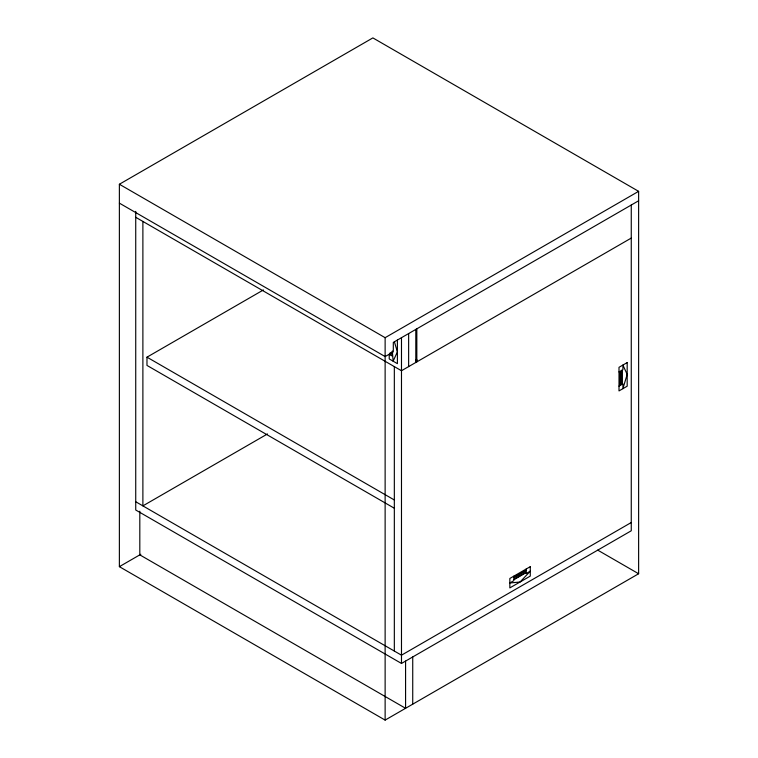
<?xml version="1.0" encoding="UTF-8"?>
<svg xmlns="http://www.w3.org/2000/svg" width="758" height="758" viewBox="0 0 758 758"><rect width="100%" height="100%" fill="white"/><g stroke="black" fill="none" stroke-linecap="round" stroke-linejoin="round"><path stroke-width="1.14" d="M119.376 184.251L372.87 37.9L638.624 191.338L638.624 573.749L385.13 720.1L119.376 566.662L119.376 184.251L385.13 337.689L638.624 191.338M394.331 508.239L146.976 365.422L146.976 357.17L263.386 289.954M638.624 200.775L393.307 342.408L393.307 351.854L385.13 356.573L119.376 203.135M267.479 433.946L142.883 505.88L142.883 221.431M416.824 359.519L415.801 360.116A1.45 0.834 -60 0 1 416.824 360.704A1.45 0.834 -60 0 1 415.801 362.476L415.801 329.427M631.262 238.078L401.484 370.738L135.729 217.3M119.376 566.662L140.836 554.269M619.002 371.922L619.902 371.401L619.902 385.604L619.002 386.125M631.262 522.518L401.484 655.187L135.729 501.749M135.729 211.397L135.729 510.011L401.484 663.449L631.262 530.78L631.262 205.03M597.74 550.137L638.624 573.749M146.976 357.17L394.331 499.977M394.444 341.972L397.4 351.854L393.127 361.187L392.322 350.973M526.128 569.059L526.128 570.111L513.829 577.208L513.829 576.165M416.824 328.839L416.824 361.888M412.731 656.959L412.731 704.163M408.638 333.558L408.638 366.607M405.577 661.09L405.577 708.294L139.813 554.865L139.813 511.195M401.484 337.689L401.484 663.449M397.4 340.048L397.4 363.651L389.224 358.932L389.224 354.327L390.124 354.848L390.124 352.792M394.331 366.607L394.331 651.056M391.933 351.778L391.933 355.89L390.645 355.142L390.645 353.086M385.13 337.689L385.13 720.1M627.179 374.395L622.905 388.664L622.905 383.87L622.11 384.334L622.11 370.131L622.905 369.667L622.905 365.062L627.179 374.395M530.278 571.181L520.054 582.011L509.831 582.978L513.829 580.675L513.829 579.747L526.128 572.65L526.128 573.579L530.278 571.181M627.179 362.589L619.002 367.317L619.002 390.92L627.179 386.201L627.179 362.589M621.721 370.359L620.423 371.107L620.423 385.301L621.721 384.562L621.721 370.359M530.278 566.662L509.831 578.468L509.831 587.905L530.278 576.108L530.278 566.662M526.128 570.708L513.829 577.804L513.829 579.302L526.128 572.195L526.128 570.708"/></g></svg>
